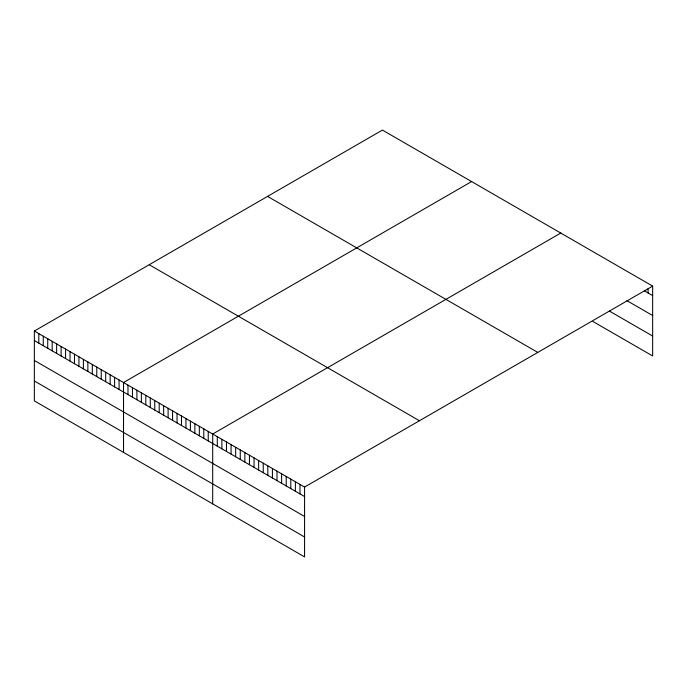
<?xml version="1.0" encoding="UTF-8"?>
<svg xmlns="http://www.w3.org/2000/svg" width="687" height="687" viewBox="0 0 687 687"><rect width="100%" height="100%" fill="white"/><g stroke="black" fill="none" stroke-linecap="round" stroke-linejoin="round"><path stroke-width="1.03" d="M652.65 286.101L304.573 487.057L304.573 556.917L34.35 400.899L34.35 331.04L382.427 130.083L652.65 286.101L652.65 355.96L592.933 321.482M471.6 181.566L123.523 382.53L123.523 452.389M560.772 233.056L212.704 434.012L212.704 503.872M644.38 290.824L652.65 295.599M626.922 300.666L652.65 315.513M609.472 311.108L652.65 336.037M267.561 196.405L537.784 352.414M149.216 264.727L419.439 420.745M34.35 331.04L304.573 487.057M34.35 340.537L304.573 496.555M34.35 360.46L304.573 516.478M34.35 380.984L304.573 536.994M648.056 288.72L648.056 292.945M299.979 484.404L299.979 493.901M295.393 481.75L295.393 491.248M290.799 479.097L290.799 488.594M286.204 476.452L286.204 485.949M281.61 473.798L281.61 483.296M277.016 471.145L277.016 480.642M272.421 468.491L272.421 477.989M267.827 465.838L267.827 475.335M263.233 463.184L263.233 472.682M258.638 460.53L258.638 470.037M254.044 457.886L254.044 467.383M249.45 455.232L249.45 464.73M244.855 452.578L244.855 462.076M240.261 449.925L240.261 459.423M235.667 447.271L235.667 456.769M231.072 444.618L231.072 454.116M226.478 441.973L226.478 451.471M221.884 439.319L221.884 448.817M217.29 436.666L217.29 446.164M208.238 431.436L208.238 440.934M203.781 428.86L203.781 438.366M199.324 426.292L199.324 435.79M194.868 423.716L194.868 433.214M190.402 421.14L190.402 430.637M185.945 418.563L185.945 428.061M181.488 415.996L181.488 425.493M177.031 413.419L177.031 422.917M172.574 410.843L172.574 420.341M168.109 408.267L168.109 417.765M163.652 405.699L163.652 415.197M159.195 403.123L159.195 412.621M154.738 400.547L154.738 410.045M150.281 397.971L150.281 407.468M145.816 395.403L145.816 404.901M141.359 392.827L141.359 402.324M136.902 390.25L136.902 399.748M132.445 387.674L132.445 397.172M127.98 385.098L127.98 394.604M119.066 379.954L119.066 389.452M114.609 377.378L114.609 386.875M110.152 374.801L110.152 384.299M105.686 372.234L105.686 381.732M101.229 369.658L101.229 379.155M96.773 367.081L96.773 376.579M92.316 364.505L92.316 374.003M87.859 361.937L87.859 371.435M83.393 359.361L83.393 368.859M78.936 356.785L78.936 366.283M74.479 354.209L74.479 363.706M70.022 351.641L70.022 361.139M65.557 349.065L65.557 358.562M61.1 346.488L61.1 355.986M56.643 343.912L56.643 353.41M52.186 341.336L52.186 350.842M47.729 338.768L47.729 348.266M43.264 336.192L43.264 345.69M38.807 333.616L38.807 343.114"/></g></svg>
